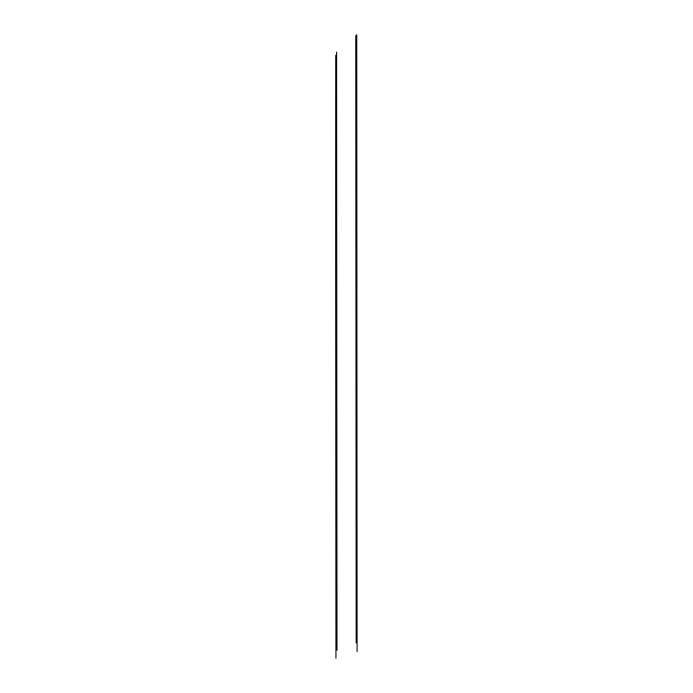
<?xml version="1.0" encoding="UTF-8"?>
<svg xmlns="http://www.w3.org/2000/svg" width="693" height="693" viewBox="0 0 693 693"><rect width="100%" height="100%" fill="white"/><g stroke="black" fill="none" stroke-linecap="round" stroke-linejoin="round"><path stroke-width="1.04" d="M336.625 52.07L336.98 650.268M357.094 651.689L356.748 34.65M356.167 642.861L355.769 35.629M335.949 658.35L335.681 250.216A3160.747 18.928 -89.8 0 1 335.733 55.189"/></g></svg>
